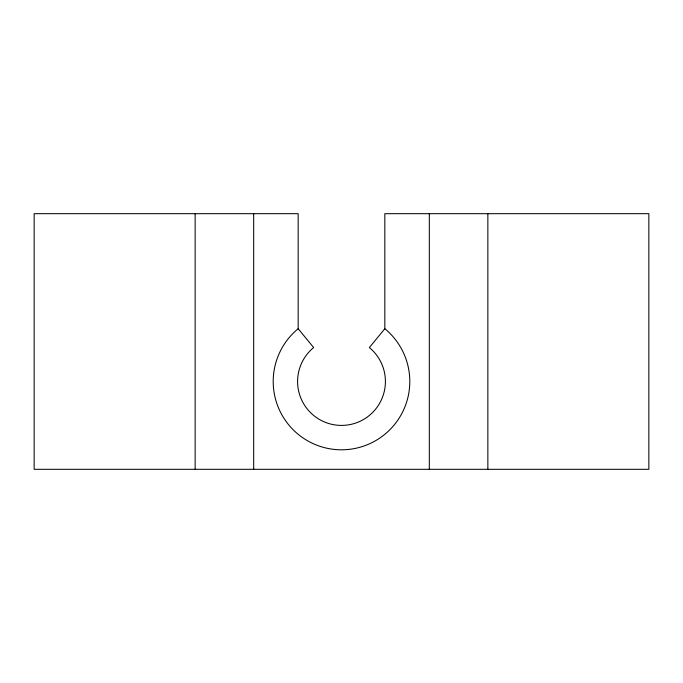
<?xml version="1.0" encoding="UTF-8"?>
<svg xmlns="http://www.w3.org/2000/svg" width="683" height="683" viewBox="0 0 683 683"><rect width="100%" height="100%" fill="white"/><g stroke="black" fill="none" stroke-linecap="round" stroke-linejoin="round"><path stroke-width="1.02" d="M384.828 328.711L369.358 347.562A43.908 43.908 0 0 1 373.55 411.516A43.908 43.908 0 0 1 309.45 411.516A43.908 43.908 0 0 1 313.642 347.562L298.172 328.711L298.172 213.685L34.15 213.685L34.15 469.315L648.85 469.315L648.85 213.685L384.828 213.685L384.828 328.711A68.3 68.3 0 0 1 391.35 428.19A68.3 68.3 0 0 1 291.65 428.19A68.3 68.3 0 0 1 298.172 328.711M487.858 213.685L487.858 469.315M429.317 213.685L429.317 469.315M253.683 213.685L253.683 469.315M195.142 213.685L195.142 469.315"/></g></svg>
